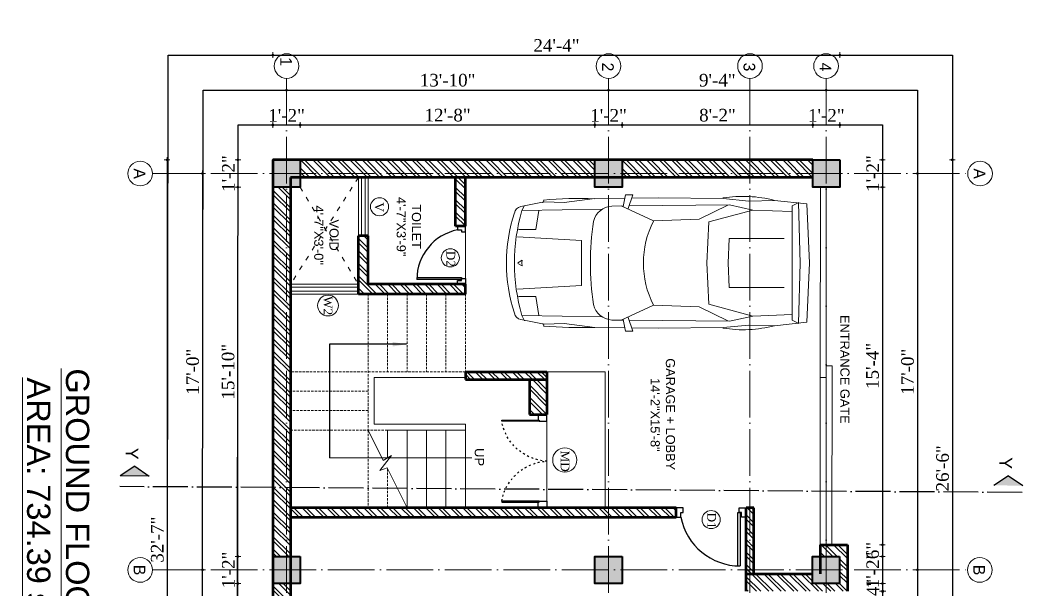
# Model space of a CAD drawing. Header units: inches. Extents: x 5914 to 162157, y -20538 to 282354.
# Drawn here: x 158370 to 158886, y -13888 to -13594 of the extents above; entities that cross this region are included whole.
import ezdxf

# ---------------------------------------------------------------- set-up
doc = ezdxf.new("R2010")
doc.units = ezdxf.units.IN
doc.header["$MEASUREMENT"] = 0
doc.header["$PDMODE"] = 99
for name, pattern in [('ACAD_ISO03W100', [30, 12, -18]), ('ACAD_ISO04W100', [30, 24, -3, 0, -3]), ('DASHED2', [0.375, 0.25, -0.125])]:
    doc.linetypes.add(name, pattern=pattern)
for name, color, linetype, lineweight in [('CENTER  LINE RA', 10, 'ACAD_ISO04W100', 20), ('CONC. OUTLINE RA', 150, 'Continuous', 40), ('door', 170, 'Continuous', 25), ('DOOR-WIN RA', 3, 'Continuous', 20), ('dw', 104, 'Continuous', 18), ('ELE2 RA', 130, 'Continuous', 20), ('elev 2', 20, 'Continuous', 25), ('Furniture', 22, 'Continuous', 13), ('Hatch', 254, 'Continuous', 9), ('HATCH RA', 8, 'Continuous', 5), ('HIDDEN RA', 253, 'ACAD_ISO03W100', 9), ('STAIR PLAN AND ELEV RA', 124, 'Continuous', 20), ('Text', 7, 'Continuous', 18), ('TEXTLAYER', 7, 'Continuous', 18), ('WALL RA', 42, 'Continuous', 50)]:
    doc.layers.add(name, color=color, linetype=linetype, lineweight=lineweight)
for name, color, linetype in [('Column & Beam', 7, 'Continuous'), ('IN-WALL', 1, 'Continuous'), ('S-DIM', 7, 'Continuous')]:
    doc.layers.add(name, color=color, linetype=linetype)
doc.styles.add('arial', font='arial.ttf', dxfattribs={"height": 7})
doc.styles.add('DIM', font='dutch.ttf')
doc.styles.get("Standard").update_dxf_attribs({"font": 'arial.ttf'})
doc.styles.add('titles', font='GOTHICB.TTF')
doc.dimstyles.new('1-8', dxfattribs={"dimtxt": 7, "dimasz": 3, "dimexe": 3, "dimexo": 3, "dimgap": 3, "dimtad": 1, "dimdec": 0, "dimzin": 0, "dimdsep": 46, "dimlunit": 4, "dimtxsty": 'arial', "dimblk": 'ARCHTICK', "dimcen": 0.09, "dimdle": 3, "dimclrt": 6, "dimazin": 0, "dimtfac": 1, "dimtdec": 0, "dimtix": 1, "dimtofl": 0, "dimtmove": 2, "dimatfit": 3, "dimfxl": 5, "dimfxlon": 1, "dimtolj": 1, "dimtzin": 0, "dimlwe": 5, "dimarcsym": 1})
doc.dimstyles.new('Copy of DIM 8', dxfattribs={"dimtxt": 6.5, "dimasz": 1, "dimexe": 6, "dimexo": 18, "dimgap": 1.6875, "dimtad": 1, "dimdec": 0, "dimzin": 3, "dimdsep": 46, "dimlunit": 4, "dimtxsty": 'DIM', "dimblk": 'dot 2', "dimcen": 0.09375, "dimse1": 1, "dimse2": 1, "dimclrd": 1, "dimclre": 1, "dimclrt": 256, "dimadec": 0, "dimazin": 0, "dimtfac": 0.75, "dimtdec": 0, "dimtix": 1, "dimtmove": 1, "dimatfit": 3, "dimldrblk": 'DOT', "dimfxl": 1, "dimtolj": 1, "dimtzin": 0, "dimlwd": 9, "dimlwe": 9, "dimarcsym": 0})
pattern_1 = [(315, (173523.44, 134479.663), (3.18198052, 3.18198052), []), (315, (173523.44, 134477.542), (3.18198052, 3.18198052), [])]

# ---------------------------------------------------------------- blocks, each defined once
blk = doc.blocks.new('BIUD')
at = {"layer": 'Column & Beam'}
h = blk.add_hatch(color=256, dxfattribs=at)
h.dxf.hatch_style = 1
h.paths.add_polyline_path([(154227.37, -14155.81), (154227.47, -14140.87), (154222.36, -14148.3)])
h = blk.add_hatch(color=256, dxfattribs=at)
h.dxf.hatch_style = 1
h.paths.add_polyline_path([(154222.46, -14605.46), (154222.56, -14590.52), (154217.46, -14597.95)])
at = {"layer": 'elev 2'}
for p, q in [((154222.36, -14148.3), (154227.47, -14140.87)), ((154222.36, -14148.3), (154227.37, -14155.81)), ((154217.46, -14597.95), (154222.56, -14590.52)), ((154222.56, -14590.52), (154222.46, -14605.46)), ((154217.46, -14597.95), (154222.46, -14605.46))]:
    blk.add_line(p, q, dxfattribs=at)
at = {"layer": 'elev 2', "linetype": 'ACAD_ISO04W100', "ltscale": 0.75}
blk.add_line((154231.03, -14141.23), (154227.94, -14605.58), dxfattribs=at)
at = {"layer": 'Text', "char_height": 6.57, "attachment_point": 1, "rotation": 359.6191}
for insert in [(154212.88, -14146.4), (154207.97, -14596.06)]:
    blk.add_mtext_dynamic_manual_height_columns('Y', width=6.5733, gutter_width=32.87, heights=[0], dxfattribs=dict(at, insert=insert))
blk = doc.blocks.new('A$C09e26c44')
at = {"layer": 'Furniture'}
for p, q in [((35.19, 156), (4.65, 154.73)), ((35.08, 156), (65.62, 154.73)), ((4.65, 154.73), (2.9, 138.03)), ((3.95, 150.37), (35.31, 151.17)), ((4.04, 150.5), (5.75, 147.13)), ((66.33, 150.37), (34.96, 151.17)), ((66.23, 150.5), (64.53, 147.13)), ((65.62, 154.73), (67.37, 138.03)), ((5.75, 147.13), (35.28, 147.14)), ((7.86, 126.92), (8.57, 147.13)), ((64.53, 147.13), (34.99, 147.14)), ((62.41, 126.92), (61.7, 147.13)), ((22.56, 142.93), (22.51, 114.64)), ((47.71, 142.93), (47.76, 114.64)), ((2.9, 138.03), (3.23, 124.74)), ((67.37, 138.03), (67.04, 124.74)), ((3.23, 124.74), (1.88, 111.64)), ((7.86, 126.92), (5.15, 114.78)), ((7.86, 126.92), (13.99, 104.19)), ((62.41, 126.92), (56.28, 104.19)), ((62.41, 126.92), (65.12, 114.78)), ((67.04, 124.74), (68.4, 111.64)), ((5.15, 114.78), (5.71, 63.1)), ((12.57, 99.21), (5.39, 114.07)), ((22.51, 114.64), (35.18, 114.18)), ((47.76, 114.64), (35.09, 114.18)), ((57.7, 99.21), (64.88, 114.07)), ((65.12, 114.78), (64.56, 63.1)), ((1.88, 111.64), (1.65, 78.17)), ((68.4, 111.64), (68.62, 78.17)), ((13.99, 104.19), (35.27, 103.19)), ((56.28, 104.19), (35, 103.19)), ((13.39, 75.75), (12.57, 99.21)), ((56.88, 75.75), (57.7, 99.21)), ((1.65, 78.17), (1.76, 64.44)), ((68.62, 78.17), (68.51, 64.44)), ((5.75, 59.03), (13.39, 75.75)), ((64.52, 59.03), (56.88, 75.75)), ((7.07, 62.63), (0, 65.04)), ((0, 65.04), (0.01, 61.32)), ((63.2, 62.63), (70.27, 65.04)), ((70.27, 65.04), (70.27, 61.32)), ((0.01, 61.32), (6.05, 60.16)), ((1.79, 60.98), (1.91, 45.47)), ((5.74, 60.22), (5.8, 54.34)), ((70.27, 61.32), (64.22, 60.16)), ((64.53, 60.22), (64.47, 54.34)), ((68.48, 60.98), (68.36, 45.47)), ((7.38, 49.56), (8.17, 7.96)), ((62.89, 49.56), (62.1, 7.96)), ((1.91, 45.47), (4.04, 29.82)), ((68.36, 45.47), (66.23, 29.82)), ((21.71, 5.75), (23.56, 38.74)), ((23.56, 38.74), (35.56, 38.67)), ((46.71, 38.74), (34.71, 38.67)), ((48.56, 5.75), (46.71, 38.74)), ((4.04, 29.82), (3.65, 19.4)), ((66.23, 29.82), (66.62, 19.4)), ((2.76, 19.22), (4.09, 18.81)), ((3.65, 19.4), (6.05, 7.4)), ((8.14, 16.77), (17.94, 15.19)), ((62.13, 16.77), (52.33, 15.19)), ((66.62, 19.4), (64.22, 7.4)), ((67.52, 19.22), (66.18, 18.81)), ((17.94, 15.19), (17.95, 6.33)), ((52.33, 15.19), (52.32, 6.33)), ((8.17, 7.96), (5.45, 9.32)), ((35.05, 7.91), (33.73, 8.22)), ((33.73, 8.22), (34.96, 5.91)), ((35.22, 7.91), (36.54, 8.22)), ((36.54, 8.22), (35.31, 5.91)), ((62.1, 7.96), (64.82, 9.32))]:
    blk.add_line(p, q, dxfattribs=at)
for centre, radius, start, end in [((65.17, 121.76), 64.36, 165.358, 189.1946), ((5.1, 121.76), 64.36, 350.8054, 14.642), ((35.14, 118.79), 48.24, 243.3754, 296.6246), ((16.27, 54.99), 10.48, 183.5097, 256.072), ((54.01, 54.99), 10.48, 283.928, 356.4903), ((223.47, 38.09), 221.58, 178.1098, 184.9195), ((35.14, 195.27), 151.98, 261.9077, 278.0923), ((-153.19, 38.09), 221.58, 355.0805, 1.8902), ((10.02, 8.2), 4.05, 191.3075, 260.8918), ((35.14, 101.92), 97.74, 253.9881, 286.0119), ((60.25, 8.2), 4.05, 279.1082, 348.6925), ((35.14, 81.07), 81.07, 251.4744, 288.5256)]:
    blk.add_arc(centre, radius, start, end, dxfattribs=at)
blk = doc.blocks.new('COLUMN')
at = {"layer": 'CONC. OUTLINE RA', "transparency": 33554687}
h = blk.add_hatch(color=256, dxfattribs=at)
h.dxf.hatch_style = 1
h.paths.add_polyline_path([(148062.93, -13130.45), (148076.93, -13130.45), (148076.93, -13116.45), (148062.93, -13116.45)])
at = {"layer": 'CONC. OUTLINE RA'}
blk.add_lwpolyline([(148062.93, -13116.45), (148076.93, -13116.45), (148076.93, -13130.45), (148062.93, -13130.45)], close=True, dxfattribs=at)
blk = doc.blocks.new('asdadas')
at = {"layer": 'door'}
for points in [[(-15507.35, 29030.58), (-15507.34, 29047.44), (-15507.84, 29047.44), (-15507.85, 29031.08)], [(-15471.35, 29030.58), (-15471.36, 29047.44), (-15470.86, 29047.44), (-15470.85, 29031.08)]]:
    blk.add_lwpolyline(points, dxfattribs=at)
for points in [[(-15510.35, 29027.08), (-15510.35, 29031.08), (-15507.85, 29031.08), (-15507.85, 29030.58), (-15507.35, 29030.58), (-15507.35, 29027.08)], [(-15468.35, 29027.08), (-15468.35, 29031.08), (-15470.85, 29031.08), (-15470.85, 29030.58), (-15471.35, 29030.58), (-15471.35, 29027.08)]]:
    blk.add_lwpolyline(points, close=True, dxfattribs=at)
at = {"layer": 'door', "linetype": 'ACAD_ISO03W100', "ltscale": 0.07}
for centre, start, end in [((-15511.1, 29025.99), 2.8678, 80.0616), ((-15467.6, 29025.99), 99.9384, 177.1322)]:
    blk.add_arc(centre, 21.78, start, end, dxfattribs=at)
blk = doc.blocks.new('D1')
at = {"layer": 'door'}
for p, q in [((40756.71, -24912.93), (40760.71, -24912.93)), ((40756.71, -24912.93), (40756.71, -24914.93)), ((40756.71, -24914.93), (40758.71, -24914.93)), ((40758.71, -24914.93), (40758.71, -24915.93)), ((40758.71, -24915.93), (40760.71, -24915.93)), ((40760.71, -24915.93), (40760.71, -24912.93)), ((40758.71, -24940.43), (40735.75, -24940.43)), ((40735.93, -24939.43), (40758.71, -24939.43)), ((40756.71, -24940.93), (40758.71, -24940.93)), ((40756.71, -24942.93), (40756.71, -24940.93)), ((40758.71, -24939.43), (40758.71, -24940.43)), ((40758.71, -24940.93), (40758.71, -24939.93)), ((40758.71, -24939.93), (40760.71, -24939.93)), ((40760.71, -24939.93), (40760.71, -24942.93)), ((40760.71, -24942.93), (40756.71, -24942.93))]:
    blk.add_line(p, q, dxfattribs=at)
blk.add_arc((40761.75, -24940.43), 25.99, 101.1753, 180.0001, dxfattribs=at)
blk = doc.blocks.new('_ArchTick')
at = {"color": 0, "linetype": 'ByBlock', "const_width": 0.15}
blk.add_lwpolyline([(-0.5, -0.5), (0.5, 0.5)], dxfattribs=at)
blk = doc.blocks.new('dot1')
at = {"layer": 'Hatch'}
h = blk.add_hatch(color=256, dxfattribs=at)
edge = h.paths.add_edge_path()
edge.add_arc((0, 0), 1, 0, 360)
for p, q in [((3, 0), (-3, 0)), ((0, 3), (0, -3))]:
    blk.add_line(p, q, dxfattribs=at)
blk.add_circle((0, 0), 1, dxfattribs=at)
blk = doc.blocks.new('dot 2')
at = {"layer": 'Hatch', "xscale": 0.5, "yscale": 0.5, "zscale": 0.5}
blk.add_blockref('dot1', (0, 0), dxfattribs=at)
blk = doc.blocks.new('*D579')
at = {"layer": 'Defpoints', "color": 0, "transparency": 16777216}
for p in [(158795.82, -13666.19), (158795.82, -13680.19), (158813.82, -13680.19)]:
    blk.add_point(p, dxfattribs=at)
at = {"layer": 'S-DIM', "color": 1, "lineweight": 9, "transparency": 16777216}
for p, q in [((158813.82, -13665.19), (158813.82, -13664.19)), ((158813.82, -13666.19), (158813.82, -13680.19)), ((158813.82, -13681.19), (158813.82, -13682.19))]:
    blk.add_line(p, q, dxfattribs=at)
for p, rotation in [((158813.82, -13666.19), 270), ((158813.82, -13680.19), 90)]:
    blk.add_blockref('dot 2', p, dxfattribs=dict(at, rotation=rotation))
at = {"layer": 'S-DIM', "transparency": 16777216, "insert": (158808.85, -13673.19), "char_height": 6.5, "attachment_point": 5, "rotation": 90, "style": 'DIM'}
blk.add_mtext('\\A1;1\'-2"', dxfattribs=at)
blk = doc.blocks.new('_Dot')
at = {"color": 0, "linetype": 'ByBlock', "lineweight": -2}
blk.add_line((-0.5, 0), (-1, 0), dxfattribs=at)
at = {"color": 0, "linetype": 'ByBlock', "const_width": 0.5}
blk.add_lwpolyline([(-0.25, 0, 1), (0.25, 0, 1)], format="xyb", close=True, dxfattribs=at)
blk = doc.blocks.new('*D580')
at = {"layer": 'Defpoints', "color": 0, "transparency": 16777216}
for p in [(158795.82, -13680.19), (158795.68, -13864.22), (158813.82, -13864.22)]:
    blk.add_point(p, dxfattribs=at)
at = {"layer": 'S-DIM', "color": 1, "lineweight": 9, "transparency": 16777216}
blk.add_line((158813.82, -13681.19), (158813.82, -13863.22), dxfattribs=at)
for p, rotation in [((158813.82, -13680.19), 90), ((158813.82, -13864.22), 270)]:
    blk.add_blockref('dot 2', p, dxfattribs=dict(at, rotation=rotation))
at = {"layer": 'S-DIM', "transparency": 16777216, "insert": (158808.74, -13772.21), "char_height": 6.5, "attachment_point": 5, "rotation": 90, "style": 'DIM'}
blk.add_mtext('\\A1;15\'-4"', dxfattribs=at)
blk = doc.blocks.new('*D581')
at = {"layer": 'Defpoints', "color": 0, "transparency": 16777216}
for p in [(158795.68, -13870.22), (158795.68, -13884.22), (158813.82, -13884.22)]:
    blk.add_point(p, dxfattribs=at)
at = {"layer": 'S-DIM', "color": 1, "lineweight": 9, "transparency": 16777216}
for p, q in [((158813.82, -13869.22), (158813.82, -13868.22)), ((158813.82, -13870.22), (158813.82, -13884.22)), ((158813.82, -13885.22), (158813.82, -13886.22))]:
    blk.add_line(p, q, dxfattribs=at)
for p, rotation in [((158813.82, -13870.22), 270), ((158813.82, -13884.22), 90)]:
    blk.add_blockref('dot 2', p, dxfattribs=dict(at, rotation=rotation))
at = {"layer": 'S-DIM', "transparency": 16777216, "insert": (158808.85, -13877.22), "char_height": 6.5, "attachment_point": 5, "rotation": 90, "style": 'DIM'}
blk.add_mtext('\\A1;1\'-2"', dxfattribs=at)
blk = doc.blocks.new('*D582')
at = {"layer": 'Defpoints', "color": 0, "transparency": 16777216}
for p in [(158795.68, -13884.22), (158795.75, -13888.22), (158813.88, -13888.22)]:
    blk.add_point(p, dxfattribs=at)
at = {"layer": 'S-DIM', "color": 1, "lineweight": 9, "transparency": 16777216}
for p, q in [((158813.88, -13883.22), (158813.88, -13882.22)), ((158813.88, -13884.22), (158813.88, -13888.22)), ((158813.88, -13889.22), (158813.88, -13890.22))]:
    blk.add_line(p, q, dxfattribs=at)
for p, rotation in [((158813.88, -13884.22), 270), ((158813.88, -13888.22), 90)]:
    blk.add_blockref('dot 2', p, dxfattribs=dict(at, rotation=rotation))
at = {"layer": 'S-DIM', "transparency": 16777216, "insert": (158808.94, -13886.22), "char_height": 6.5, "attachment_point": 5, "rotation": 90, "style": 'DIM'}
blk.add_mtext('\\A1;4"', dxfattribs=at)
blk = doc.blocks.new('*D583')
at = {"layer": 'Defpoints', "color": 0, "transparency": 16777216}
for p in [(158795.75, -13888.22), (158756.54, -13969.7), (158814.11, -13969.7)]:
    blk.add_point(p, dxfattribs=at)
at = {"layer": 'S-DIM', "color": 1, "lineweight": 9, "transparency": 16777216}
blk.add_line((158814.11, -13889.22), (158814.11, -13968.7), dxfattribs=at)
for p, rotation in [((158814.11, -13888.22), 90), ((158814.11, -13969.7), 270)]:
    blk.add_blockref('dot 2', p, dxfattribs=dict(at, rotation=rotation))
at = {"layer": 'S-DIM', "transparency": 16777216, "insert": (158809.1, -13928.96), "char_height": 6.5, "attachment_point": 5, "rotation": 90, "style": 'DIM'}
blk.add_mtext('\\A1;6\'-9"', dxfattribs=at)
blk = doc.blocks.new('*D614')
at = {"layer": 'Defpoints', "color": 0, "transparency": 16777216}
for p in [(158665.88, 0), (158651.88, -14057.1), (158651.88, -14103.43)]:
    blk.add_point(p, dxfattribs=at)
at = {"layer": 'S-DIM', "color": 1, "lineweight": 9, "transparency": 16777216}
for p, q in [((158650.88, -14103.43), (158649.88, -14103.43)), ((158665.88, -14103.43), (158651.88, -14103.43)), ((158666.88, -14103.43), (158667.88, -14103.43))]:
    blk.add_line(p, q, dxfattribs=at)
blk.add_blockref('dot 2', (158651.88, -14103.43), dxfattribs=at)
at = {"layer": 'S-DIM', "color": 1, "lineweight": 9, "transparency": 16777216, "rotation": 180}
blk.add_blockref('dot 2', (158665.88, -14103.43), dxfattribs=at)
at = {"layer": 'S-DIM', "transparency": 16777216, "insert": (158658.88, -14098.47), "char_height": 6.5, "attachment_point": 5, "style": 'DIM'}
blk.add_mtext('\\A1;1\'-2"', dxfattribs=at)
blk = doc.blocks.new('*D587')
at = {"layer": 'Defpoints', "color": 0, "transparency": 16777216}
for p in [(158500.18, -13666.19), (158482.16, -13680.19), (158500.18, -13680.19)]:
    blk.add_point(p, dxfattribs=at)
at = {"layer": 'S-DIM', "color": 1, "lineweight": 9, "transparency": 16777216}
for p, q in [((158482.16, -13665.19), (158482.16, -13664.19)), ((158482.16, -13666.19), (158482.16, -13680.19)), ((158482.16, -13681.19), (158482.16, -13682.19))]:
    blk.add_line(p, q, dxfattribs=at)
for p, rotation in [((158482.16, -13666.19), 270), ((158482.16, -13680.19), 90)]:
    blk.add_blockref('dot 2', p, dxfattribs=dict(at, rotation=rotation))
at = {"layer": 'S-DIM', "transparency": 16777216, "insert": (158477.2, -13673.19), "char_height": 6.5, "attachment_point": 5, "rotation": 90, "style": 'DIM'}
blk.add_mtext('\\A1;1\'-2"', dxfattribs=at)
blk = doc.blocks.new('*D588')
at = {"layer": 'Defpoints', "color": 0, "transparency": 16777216}
for p in [(158500.18, -13680.19), (158482.16, -13870.22), (158500.18, -13870.22)]:
    blk.add_point(p, dxfattribs=at)
at = {"layer": 'S-DIM', "color": 1, "lineweight": 9, "transparency": 16777216}
blk.add_line((158482.16, -13681.19), (158482.16, -13869.22), dxfattribs=at)
for p, rotation in [((158482.16, -13680.19), 90), ((158482.16, -13870.22), 270)]:
    blk.add_blockref('dot 2', p, dxfattribs=dict(at, rotation=rotation))
at = {"layer": 'S-DIM', "transparency": 16777216, "insert": (158477.09, -13775.21), "char_height": 6.5, "attachment_point": 5, "rotation": 90, "style": 'DIM'}
blk.add_mtext('\\A1;15\'-10"', dxfattribs=at)
blk = doc.blocks.new('*D589')
at = {"layer": 'Defpoints', "color": 0, "transparency": 16777216}
for p in [(158500.18, -13870.22), (158482.16, -13884.22), (158500.18, -13884.22)]:
    blk.add_point(p, dxfattribs=at)
at = {"layer": 'S-DIM', "color": 1, "lineweight": 9, "transparency": 16777216}
for p, q in [((158482.16, -13869.22), (158482.16, -13868.22)), ((158482.16, -13870.22), (158482.16, -13884.22)), ((158482.16, -13885.22), (158482.16, -13886.22))]:
    blk.add_line(p, q, dxfattribs=at)
for p, rotation in [((158482.16, -13870.22), 270), ((158482.16, -13884.22), 90)]:
    blk.add_blockref('dot 2', p, dxfattribs=dict(at, rotation=rotation))
at = {"layer": 'S-DIM', "transparency": 16777216, "insert": (158477.2, -13877.22), "char_height": 6.5, "attachment_point": 5, "rotation": 90, "style": 'DIM'}
blk.add_mtext('\\A1;1\'-2"', dxfattribs=at)
blk = doc.blocks.new('*D590')
at = {"layer": 'Defpoints', "color": 0, "transparency": 16777216}
for p in [(158500.18, -13884.22), (158482.16, -14043.1), (158500.18, -14043.1)]:
    blk.add_point(p, dxfattribs=at)
at = {"layer": 'S-DIM', "color": 1, "lineweight": 9, "transparency": 16777216}
blk.add_line((158482.16, -13885.22), (158482.16, -14042.1), dxfattribs=at)
for p, rotation in [((158482.16, -13884.22), 90), ((158482.16, -14043.1), 270)]:
    blk.add_blockref('dot 2', p, dxfattribs=dict(at, rotation=rotation))
at = {"layer": 'S-DIM', "transparency": 16777216, "insert": (158477.14, -13963.66), "char_height": 6.5, "attachment_point": 5, "rotation": 90, "style": 'DIM'}
blk.add_mtext('\\A1;13\'-3"', dxfattribs=at)
blk = doc.blocks.new('*D592')
at = {"layer": 'Defpoints', "color": 0, "transparency": 16777216}
for p in [(158777.96, -13648.19), (158777.96, -13666.19), (158791.96, -13666.19)]:
    blk.add_point(p, dxfattribs=at)
at = {"layer": 'S-DIM', "color": 1, "lineweight": 9, "transparency": 16777216}
for p, q in [((158776.96, -13648.19), (158775.96, -13648.19)), ((158791.96, -13648.19), (158777.96, -13648.19)), ((158792.96, -13648.19), (158793.96, -13648.19))]:
    blk.add_line(p, q, dxfattribs=at)
blk.add_blockref('dot 2', (158777.96, -13648.19), dxfattribs=at)
at = {"layer": 'S-DIM', "color": 1, "lineweight": 9, "transparency": 16777216, "rotation": 180}
blk.add_blockref('dot 2', (158791.96, -13648.19), dxfattribs=at)
at = {"layer": 'S-DIM', "transparency": 16777216, "insert": (158784.96, -13643.22), "char_height": 6.5, "attachment_point": 5, "style": 'DIM'}
blk.add_mtext('\\A1;1\'-2"', dxfattribs=at)
blk = doc.blocks.new('*D593')
at = {"layer": 'Defpoints', "color": 0, "transparency": 16777216}
for p in [(158679.88, -13648.19), (158679.88, -13666.19), (158777.96, -13666.19)]:
    blk.add_point(p, dxfattribs=at)
at = {"layer": 'S-DIM', "color": 1, "lineweight": 9, "transparency": 16777216}
blk.add_line((158776.96, -13648.19), (158680.88, -13648.19), dxfattribs=at)
at = {"layer": 'S-DIM', "color": 1, "lineweight": 9, "transparency": 16777216, "rotation": 180}
blk.add_blockref('dot 2', (158679.88, -13648.19), dxfattribs=at)
at = {"layer": 'S-DIM', "color": 1, "lineweight": 9, "transparency": 16777216}
blk.add_blockref('dot 2', (158777.96, -13648.19), dxfattribs=at)
at = {"layer": 'S-DIM', "transparency": 16777216, "insert": (158728.92, -13643.18), "char_height": 6.5, "attachment_point": 5, "style": 'DIM'}
blk.add_mtext('\\A1;8\'-2"', dxfattribs=at)
blk = doc.blocks.new('*D594')
at = {"layer": 'Defpoints', "color": 0, "transparency": 16777216}
for p in [(158665.88, -13648.19), (158665.88, -13666.19), (158679.88, -13666.19)]:
    blk.add_point(p, dxfattribs=at)
at = {"layer": 'S-DIM', "color": 1, "lineweight": 9, "transparency": 16777216}
for p, q in [((158664.88, -13648.19), (158663.88, -13648.19)), ((158679.88, -13648.19), (158665.88, -13648.19)), ((158680.88, -13648.19), (158681.88, -13648.19))]:
    blk.add_line(p, q, dxfattribs=at)
blk.add_blockref('dot 2', (158665.88, -13648.19), dxfattribs=at)
at = {"layer": 'S-DIM', "color": 1, "lineweight": 9, "transparency": 16777216, "rotation": 180}
blk.add_blockref('dot 2', (158679.88, -13648.19), dxfattribs=at)
at = {"layer": 'S-DIM', "transparency": 16777216, "insert": (158672.88, -13643.22), "char_height": 6.5, "attachment_point": 5, "style": 'DIM'}
blk.add_mtext('\\A1;1\'-2"', dxfattribs=at)
blk = doc.blocks.new('*D595')
at = {"layer": 'Defpoints', "color": 0, "transparency": 16777216}
for p in [(158514.18, -13648.19), (158514.18, -13666.19), (158665.88, -13666.19)]:
    blk.add_point(p, dxfattribs=at)
at = {"layer": 'S-DIM', "color": 1, "lineweight": 9, "transparency": 16777216}
blk.add_line((158664.88, -13648.19), (158515.18, -13648.19), dxfattribs=at)
at = {"layer": 'S-DIM', "color": 1, "lineweight": 9, "transparency": 16777216, "rotation": 180}
blk.add_blockref('dot 2', (158514.18, -13648.19), dxfattribs=at)
at = {"layer": 'S-DIM', "color": 1, "lineweight": 9, "transparency": 16777216}
blk.add_blockref('dot 2', (158665.88, -13648.19), dxfattribs=at)
at = {"layer": 'S-DIM', "transparency": 16777216, "insert": (158590.03, -13643.16), "char_height": 6.5, "attachment_point": 5, "style": 'DIM'}
blk.add_mtext('\\A1;12\'-8"', dxfattribs=at)
blk = doc.blocks.new('*D596')
at = {"layer": 'Defpoints', "color": 0, "transparency": 16777216}
for p in [(158500.18, -13648.19), (158500.18, -13666.19), (158514.18, -13666.19)]:
    blk.add_point(p, dxfattribs=at)
at = {"layer": 'S-DIM', "color": 1, "lineweight": 9, "transparency": 16777216}
for p, q in [((158499.18, -13648.19), (158498.18, -13648.19)), ((158514.18, -13648.19), (158500.18, -13648.19)), ((158515.18, -13648.19), (158516.18, -13648.19))]:
    blk.add_line(p, q, dxfattribs=at)
blk.add_blockref('dot 2', (158500.18, -13648.19), dxfattribs=at)
at = {"layer": 'S-DIM', "color": 1, "lineweight": 9, "transparency": 16777216, "rotation": 180}
blk.add_blockref('dot 2', (158514.18, -13648.19), dxfattribs=at)
at = {"layer": 'S-DIM', "transparency": 16777216, "insert": (158507.18, -13643.22), "char_height": 6.5, "attachment_point": 5, "style": 'DIM'}
blk.add_mtext('\\A1;1\'-2"', dxfattribs=at)
blk = doc.blocks.new('*D597')
at = {"layer": 'Defpoints', "color": 0, "transparency": 16777216}
for p in [(158788.82, -13673.19), (158788.82, -13877.22), (158831.82, -13877.22)]:
    blk.add_point(p, dxfattribs=at)
at = {"layer": 'S-DIM', "color": 1, "lineweight": 9, "transparency": 16777216}
blk.add_line((158831.82, -13674.19), (158831.82, -13876.22), dxfattribs=at)
for p, rotation in [((158831.82, -13673.19), 90), ((158831.82, -13877.22), 270)]:
    blk.add_blockref('dot 2', p, dxfattribs=dict(at, rotation=rotation))
at = {"layer": 'S-DIM', "transparency": 16777216, "insert": (158826.79, -13775.21), "char_height": 6.5, "attachment_point": 5, "rotation": 90, "style": 'DIM'}
blk.add_mtext('\\A1;17\'-0"', dxfattribs=at)
blk = doc.blocks.new('*D598')
at = {"layer": 'Defpoints', "color": 0, "transparency": 16777216}
for p in [(158788.82, -13877.22), (158745.68, -13976.7), (158831.82, -13976.7)]:
    blk.add_point(p, dxfattribs=at)
at = {"layer": 'S-DIM', "color": 1, "lineweight": 9, "transparency": 16777216}
blk.add_line((158831.82, -13878.22), (158831.82, -13975.7), dxfattribs=at)
for p, rotation in [((158831.82, -13877.22), 90), ((158831.82, -13976.7), 270)]:
    blk.add_blockref('dot 2', p, dxfattribs=dict(at, rotation=rotation))
at = {"layer": 'S-DIM', "transparency": 16777216, "insert": (158826.81, -13926.96), "char_height": 6.5, "attachment_point": 5, "rotation": 90, "style": 'DIM'}
blk.add_mtext('\\A1;8\'-3"', dxfattribs=at)
blk = doc.blocks.new('*D617')
at = {"layer": 'Defpoints', "color": 0, "transparency": 16777216}
for p in [(158737.42, -13666.19), (158849.82, -13666.19), (158752.68, -13983.7)]:
    blk.add_point(p, dxfattribs=at)
at = {"layer": 'S-DIM', "color": 1, "lineweight": 9, "transparency": 16777216}
blk.add_line((158849.82, -13982.7), (158849.82, -13667.19), dxfattribs=at)
for p, rotation in [((158849.82, -13666.19), 90), ((158849.82, -13983.7), 270)]:
    blk.add_blockref('dot 2', p, dxfattribs=dict(at, rotation=rotation))
at = {"layer": 'S-DIM', "transparency": 16777216, "insert": (158844.81, -13824.94), "char_height": 6.5, "attachment_point": 5, "rotation": 90, "style": 'DIM'}
blk.add_mtext('\\A1;26\'-6"', dxfattribs=at)
blk = doc.blocks.new('*D602')
at = {"layer": 'Defpoints', "color": 0, "transparency": 16777216}
for p in [(158784.82, -13877.22), (158745.68, -13976.7), (158784.82, -14121.41)]:
    blk.add_point(p, dxfattribs=at)
at = {"layer": 'S-DIM', "color": 1, "lineweight": 9, "transparency": 16777216}
blk.add_line((158746.68, -14121.41), (158783.82, -14121.41), dxfattribs=at)
for p, rotation in [((158745.68, -14121.41), 180.000006946916), ((158784.82, -14121.41), 6.946916035711211e-06)]:
    blk.add_blockref('dot 2', p, dxfattribs=dict(at, rotation=rotation))
at = {"layer": 'S-DIM', "transparency": 16777216, "insert": (158765.25, -14116.41), "char_height": 6.5, "attachment_point": 5, "rotation": 0, "style": 'DIM'}
blk.add_mtext('\\A1;3\'-3"', dxfattribs=at)
blk = doc.blocks.new('*D604')
at = {"layer": 'Defpoints', "color": 0, "transparency": 16777216}
for p in [(158507.18, -13673.19), (158463.9, -13877.22), (158507.18, -13877.22)]:
    blk.add_point(p, dxfattribs=at)
at = {"layer": 'S-DIM', "color": 1, "lineweight": 9, "transparency": 16777216}
blk.add_line((158463.9, -13674.19), (158463.9, -13876.22), dxfattribs=at)
for p, rotation in [((158463.9, -13673.19), 90), ((158463.9, -13877.22), 270)]:
    blk.add_blockref('dot 2', p, dxfattribs=dict(at, rotation=rotation))
at = {"layer": 'S-DIM', "transparency": 16777216, "insert": (158458.87, -13775.21), "char_height": 6.5, "attachment_point": 5, "rotation": 90, "style": 'DIM'}
blk.add_mtext('\\A1;17\'-0"', dxfattribs=at)
blk = doc.blocks.new('*D605')
at = {"layer": 'Defpoints', "color": 0, "transparency": 16777216}
for p in [(158507.18, -13877.22), (158463.9, -14050.1), (158507.18, -14050.1)]:
    blk.add_point(p, dxfattribs=at)
at = {"layer": 'S-DIM', "color": 1, "lineweight": 9, "transparency": 16777216}
blk.add_line((158463.9, -13878.22), (158463.9, -14049.1), dxfattribs=at)
for p, rotation in [((158463.9, -13877.22), 90), ((158463.9, -14050.1), 270)]:
    blk.add_blockref('dot 2', p, dxfattribs=dict(at, rotation=rotation))
at = {"layer": 'S-DIM', "transparency": 16777216, "insert": (158458.82, -13963.66), "char_height": 6.5, "attachment_point": 5, "rotation": 90, "style": 'DIM'}
blk.add_mtext('\\A1;14\'-5"', dxfattribs=at)
blk = doc.blocks.new('*D606')
at = {"layer": 'Defpoints', "color": 0, "transparency": 16777216}
for p in [(158500.18, -13666.19), (158445.65, -14057.1), (158500.18, -14057.1)]:
    blk.add_point(p, dxfattribs=at)
at = {"layer": 'S-DIM', "color": 1, "lineweight": 9, "transparency": 16777216}
blk.add_line((158445.65, -13667.19), (158445.65, -14056.1), dxfattribs=at)
for p, rotation in [((158445.65, -13666.19), 90), ((158445.65, -14057.1), 270)]:
    blk.add_blockref('dot 2', p, dxfattribs=dict(at, rotation=rotation))
at = {"layer": 'S-DIM', "transparency": 16777216, "insert": (158440.65, -13861.64), "char_height": 6.5, "attachment_point": 5, "rotation": 90, "style": 'DIM'}
blk.add_mtext('\\A1;32\'-7"', dxfattribs=at)
blk = doc.blocks.new('*D607')
at = {"layer": 'Defpoints', "color": 0, "transparency": 16777216}
for p in [(158672.88, -13630.19), (158672.88, -13673.19), (158784.82, -13673.19)]:
    blk.add_point(p, dxfattribs=at)
at = {"layer": 'S-DIM', "color": 1, "lineweight": 9, "transparency": 16777216}
blk.add_line((158783.82, -13630.19), (158673.88, -13630.19), dxfattribs=at)
at = {"layer": 'S-DIM', "color": 1, "lineweight": 9, "transparency": 16777216, "rotation": 180}
blk.add_blockref('dot 2', (158672.88, -13630.19), dxfattribs=at)
at = {"layer": 'S-DIM', "color": 1, "lineweight": 9, "transparency": 16777216}
blk.add_blockref('dot 2', (158784.82, -13630.19), dxfattribs=at)
at = {"layer": 'S-DIM', "transparency": 16777216, "insert": (158728.85, -13625.18), "char_height": 6.5, "attachment_point": 5, "style": 'DIM'}
blk.add_mtext('\\A1;9\'-4"', dxfattribs=at)
blk = doc.blocks.new('*D608')
at = {"layer": 'Defpoints', "color": 0, "transparency": 16777216}
for p in [(158507.18, -13630.19), (158507.18, -13673.19), (158672.88, -13673.19)]:
    blk.add_point(p, dxfattribs=at)
at = {"layer": 'S-DIM', "color": 1, "lineweight": 9, "transparency": 16777216}
blk.add_line((158671.88, -13630.19), (158508.18, -13630.19), dxfattribs=at)
at = {"layer": 'S-DIM', "color": 1, "lineweight": 9, "transparency": 16777216, "rotation": 180}
blk.add_blockref('dot 2', (158507.18, -13630.19), dxfattribs=at)
at = {"layer": 'S-DIM', "color": 1, "lineweight": 9, "transparency": 16777216}
blk.add_blockref('dot 2', (158672.88, -13630.19), dxfattribs=at)
at = {"layer": 'S-DIM', "transparency": 16777216, "insert": (158590.03, -13625.16), "char_height": 6.5, "attachment_point": 5, "style": 'DIM'}
blk.add_mtext('\\A1;13\'-10"', dxfattribs=at)
blk = doc.blocks.new('GRID')
at = {"layer": 'CENTER  LINE RA', "linetype": 'ACAD_ISO04W100'}
for p, q in [((148152.85, -15085.26), (148152.85, -14665.69)), ((148356.89, -15085.26), (148356.89, -14665.83)), ((148456.36, -15085.26), (148456.36, -14665.69)), ((148529.77, -15085.26), (148529.77, -14665.69)), ((148103.85, -14738.62), (148594.77, -14738.62)), ((148103.85, -14777.76), (148594.77, -14777.76)), ((148103.85, -14850.56), (148594.77, -14850.56)), ((148103.85, -15016.26), (148594.77, -15016.26))]:
    blk.add_line(p, q, dxfattribs=at)
at = {"layer": 'Text'}
for centre in [(148152.85, -14659.35), (148152.85, -14659.35), (148152.85, -14659.35), (148356.89, -14659.49), (148356.89, -14659.49), (148356.89, -14659.49), (148456.36, -14659.35), (148456.36, -14659.35), (148456.36, -14659.35), (148529.77, -14659.35), (148529.77, -14659.35), (148529.77, -14659.35), (148097.5, -14738.62), (148097.5, -14738.62), (148097.5, -14738.62), (148601.11, -14738.62), (148601.11, -14738.62), (148601.11, -14738.62), (148097.5, -14777.76), (148097.5, -14777.76), (148097.5, -14777.76), (148601.11, -14777.76), (148601.11, -14777.76), (148601.11, -14777.76), (148097.5, -14850.56), (148097.5, -14850.56), (148097.5, -14850.56), (148601.11, -14850.56), (148601.11, -14850.56), (148601.11, -14850.56), (148097.5, -15016.26), (148097.5, -15016.26), (148097.5, -15016.26), (148601.11, -15016.26), (148601.11, -15016.26), (148601.11, -15016.26), (148152.85, -15091.6), (148152.85, -15091.6), (148152.85, -15091.6), (148356.89, -15091.6), (148356.89, -15091.6), (148356.89, -15091.6), (148456.36, -15091.6), (148456.36, -15091.6), (148456.36, -15091.6), (148529.77, -15091.6), (148529.76, -15091.6), (148529.77, -15091.6)]:
    blk.add_circle(centre, 6.34, dxfattribs=at)
at = {"layer": 'Text', "char_height": 6, "width": 68.6783, "attachment_point": 3, "rotation": 0.0035, "style": 'titles'}
for s, insert in [('{\\fStylus BT|b0|i0|c0|p34;A}', (148155.57, -14656.67)), ('{\\fStylus BT|b0|i0|c0|p34;B}', (148359.61, -14656.81)), ('{\\fStylus BT|b0|i0|c0|p34;C}', (148459.08, -14656.67)), ('{\\fStylus BT|b0|i0|c0|p34;D}', (148532.49, -14656.67)), ('{\\fStylus BT|b0|i0|c0|p34;4}', (148100.22, -14735.95)), ('{\\fStylus BT|b0|i0|c0|p34;4}', (148603.83, -14735.95)), ('{\\fStylus BT|b0|i0|c0|p34;3}', (148100.22, -14775.09)), ('{\\fStylus BT|b0|i0|c0|p34;3}', (148603.83, -14775.09)), ('{\\fStylus BT|b0|i0|c0|p34;2}', (148100.22, -14847.88)), ('{\\fStylus BT|b0|i0|c0|p34;2}', (148603.83, -14847.88)), ('{\\fStylus BT|b0|i0|c0|p34;1}', (148097.46, -15013.54)), ('{\\fStylus BT|b0|i0|c0|p34;1}', (148601.18, -15013.45)), ('{\\fStylus BT|b0|i0|c0|p34;A}', (148155.57, -15088.92)), ('{\\fStylus BT|b0|i0|c0|p34;B}', (148359.61, -15088.92)), ('{\\fStylus BT|b0|i0|c0|p34;C}', (148459.08, -15088.92)), ('{\\fStylus BT|b0|i0|c0|p34;D}', (148532.49, -15088.92))]:
    blk.add_mtext(s, dxfattribs=dict(at, insert=insert))
blk = doc.blocks.new('*D610')
at = {"layer": 'Defpoints', "color": 0, "transparency": 16777216}
for p in [(158795.68, -13864.22), (158813.82, -13864.22), (158795.68, -13870.22)]:
    blk.add_point(p, dxfattribs=at)
at = {"layer": 'S-DIM', "color": 1, "lineweight": 9, "transparency": 16777216}
for p, q in [((158813.82, -13863.22), (158813.82, -13862.22)), ((158813.82, -13870.22), (158813.82, -13864.22)), ((158813.82, -13871.22), (158813.82, -13872.22))]:
    blk.add_line(p, q, dxfattribs=at)
for p, rotation in [((158813.82, -13864.22), 270), ((158813.82, -13870.22), 90)]:
    blk.add_blockref('dot 2', p, dxfattribs=dict(at, rotation=rotation))
at = {"layer": 'S-DIM', "transparency": 16777216, "insert": (158808.81, -13867.22), "char_height": 6.5, "attachment_point": 5, "rotation": 90, "style": 'DIM'}
blk.add_mtext('\\A1;6"', dxfattribs=at)
blk = doc.blocks.new('A$C0BBD0BBA')
at = {"color": 7, "lineweight": 5}
blk.add_lwpolyline([(0, 0), (73.27, 0)], dxfattribs=at)
at = {"color": 8, "lineweight": 5}
blk.add_leader([(39.65, 58.42), (0, 58.42), (0, 0)], dimstyle='1-8', override={"dimasz": 7, "dimgap": 2, "dimtad": 0, "dimfxl": 12}, dxfattribs=at)

msp = doc.modelspace()

# ---------------------------------------------------------------- hatches: boundary and pattern name
at = {"layer": 'HATCH RA'}
h = msp.add_hatch(dxfattribs=at)
h.set_pattern_fill('ANSI32', color=256, scale=12, angle=-90)
h.set_pattern_definition(pattern_1)
h.paths.add_polyline_path([(158514.18, -13666.19), (158514.18, -13675.19), (158665.88, -13675.19), (158665.88, -13666.19)])
h = msp.add_hatch(dxfattribs=at)
h.set_pattern_fill('ANSI32', color=256, scale=12, angle=-90)
h.set_pattern_definition(pattern_1)
h.paths.add_polyline_path([(158777.96, -13675.19), (158777.96, -13666.19), (158679.88, -13666.19), (158679.88, -13675.19)])
h = msp.add_hatch(dxfattribs=at)
h.set_pattern_fill('ANSI32', color=256, scale=12, angle=-90)
h.set_pattern_definition(pattern_1)
h.paths.add_polyline_path([(158599.18, -13700.19), (158599.18, -13675.19), (158594.18, -13675.19), (158594.18, -13700.19)])
h = msp.add_hatch(dxfattribs=at)
h.set_pattern_fill('ANSI32', color=256, scale=12, angle=-90)
h.set_pattern_definition(pattern_1)
h.paths.add_polyline_path([(158509.18, -13680.19), (158500.18, -13680.19), (158500.18, -13870.22), (158509.18, -13870.22), (158509.18, -13735.19)])
h = msp.add_hatch(dxfattribs=at)
h.set_pattern_fill('ANSI32', color=256, scale=12, angle=-90)
h.set_pattern_definition(pattern_1)
h.paths.add_polyline_path([(158761.68, -13983.7), (158761.68, -13969.7), (158752.68, -13969.7), (158752.68, -13983.7), (158749.02, -13983.7), (158739.81, -13992.99), (158746.2, -13999.33), (158746.2, -13999.33)])
h.paths.add_polyline_path([(158518.72, -13688.33), (158518.72, -13721.29), (158536.3, -13721.29), (158536.3, -13688.33)], flags=9)
h.paths.add_polyline_path([(158561.15, -13683.99), (158561.15, -13716.94), (158578.72, -13716.94), (158578.72, -13683.99)], flags=9)
h.paths.add_polyline_path([(158729.21, -13925.05), (158729.21, -13934.31), (158738.82, -13934.31), (158738.82, -13925.05)], flags=9)
h.paths.add_polyline_path([(158698.85, -14010.71), (158698.85, -14019.98), (158708.46, -14019.98), (158708.46, -14010.71)], flags=9)
h.paths.add_polyline_path([(158583.83, -14031.96), (158583.83, -14041.23), (158593.43, -14041.23), (158593.43, -14031.96)], flags=9)
h.paths.add_polyline_path([(158586.9, -13711.7), (158586.9, -13722.07), (158596.51, -13722.07), (158596.51, -13711.7)], flags=9)
h.paths.add_polyline_path([(158645.72, -13814.5), (158645.72, -13827.45), (158655.32, -13827.45), (158655.32, -13814.5)], flags=9)
h.paths.add_polyline_path([(158789.53, -13744.28), (158789.53, -13802.58), (158799.24, -13802.58), (158799.24, -13744.28)], flags=9)
h.paths.add_polyline_path([(158601.41, -13813.56), (158601.41, -13825.28), (158611.3, -13825.28), (158611.3, -13813.56)], flags=9)
h.paths.add_polyline_path([(158607.63, -13925.69), (158607.63, -13965.96), (158625.21, -13965.96), (158625.21, -13925.69)], flags=9)
h.paths.add_polyline_path([(158691.85, -13766.72), (158691.85, -13826.69), (158709.43, -13826.69), (158709.43, -13766.72)], flags=9)
h = msp.add_hatch(dxfattribs=at)
h.set_pattern_fill('ANSI32', color=256, scale=12, angle=-90)
h.set_pattern_definition(pattern_1)
h.paths.add_polyline_path([(158599.18, -13735.19), (158599.18, -13730.19), (158595.18, -13730.19), (158549.18, -13730.19), (158549.18, -13705.19), (158544.18, -13705.19), (158544.18, -13735.19)])
h = msp.add_hatch(dxfattribs=at)
h.set_pattern_fill('ANSI32', color=256, scale=12, angle=-90)
h.set_pattern_definition(pattern_1)
h.paths.add_polyline_path([(158641.18, -13779.19), (158641.18, -13775.19), (158599.18, -13775.19), (158599.18, -13779.19)])
h = msp.add_hatch(dxfattribs=at)
h.set_pattern_fill('ANSI32', color=256, scale=12, angle=-90)
h.set_pattern_definition(pattern_1)
h.paths.add_polyline_path([(158632.18, -13797.22), (158641.18, -13797.22), (158641.18, -13779.19), (158632.18, -13779.19)])
h = msp.add_hatch(dxfattribs=at)
h.set_pattern_fill('ANSI32', color=256, scale=12, angle=-90)
h.set_pattern_definition(pattern_1)
h.paths.add_polyline_path([(158707.68, -13850.22), (158707.68, -13845.22), (158509.18, -13845.22), (158509.18, -13850.22)])
h = msp.add_hatch(dxfattribs=at)
h.set_pattern_fill('ANSI32', color=256, scale=12, angle=-90)
h.set_pattern_definition(pattern_1)
h.paths.add_polyline_path([(158747.68, -13845.22), (158743.68, -13845.22), (158743.68, -13850.02), (158743.68, -13879.22), (158747.68, -13879.22)])
h = msp.add_hatch(dxfattribs=at)
h.set_pattern_fill('ANSI32', color=256, scale=12, angle=-90)
h.set_pattern_definition(pattern_1)
h.paths.add_polyline_path([(158795.8, -13888.22), (158795.82, -13864.22), (158781.88, -13864.22), (158781.88, -13870.22), (158791.82, -13870.22), (158791.82, -13870.23), (158791.82, -13884.22), (158777.82, -13884.22), (158777.82, -13879.22), (158743.68, -13879.22), (158743.68, -13888.22), (158745.83, -13888.22), (158745.83, -13887.99), (158746.16, -13888.22)])
h = msp.add_hatch(dxfattribs=at)
h.set_pattern_fill('ANSI32', color=256, scale=12, angle=-90)
h.set_pattern_definition(pattern_1)
h.paths.add_polyline_path([(158500.18, -14043.1), (158509.18, -14043.1), (158509.18, -13884.22), (158500.18, -13884.22)])

# ---------------------------------------------------------------- linework, layer by layer
msp.add_line((158599.18, -13778.19), (158599.18, -13775.19))
at = {"layer": 'Defpoints'}
for points in [[(158849.82, -13612.19), (158849.82, -14005.6), (158719.99, -14139.28), (158445.54, -14140.03), (158446.26, -13612.19)], [(158831.82, -13630.19), (158831.82, -13998.3), (158712.36, -14121.3), (158463.56, -14121.98), (158464.23, -13630.19)], [(158813.82, -13648.19), (158813.82, -13991), (158704.73, -14103.33), (158481.59, -14103.93), (158482.21, -13648.19)]]:
    msp.add_lwpolyline(points, close=True, dxfattribs=at)
at = {"layer": 'DOOR-WIN RA'}
for p, q in [((158544.18, -13705.19), (158544.18, -13675.19)), ((158545.68, -13705.19), (158545.68, -13675.19)), ((158547.68, -13705.19), (158547.68, -13675.19)), ((158549.18, -13705.19), (158549.18, -13675.19)), ((158781.96, -13680.18), (158781.88, -13778.21)), ((158784.96, -13680.19), (158784.82, -13864.22)), ((158544.18, -13730.19), (158509.18, -13730.19)), ((158544.18, -13731.69), (158509.18, -13731.69)), ((158544.18, -13733.69), (158509.18, -13733.69)), ((158544.18, -13735.19), (158509.18, -13735.19)), ((158781.89, -13772.21), (158781.89, -13772.21)), ((158787.89, -13772.21), (158784.89, -13772.21)), ((158787.89, -13772.21), (158787.82, -13864.22)), ((158784.88, -13778.21), (158781.88, -13778.21)), ((158787.89, -13778.21), (158787.88, -13778.21)), ((158787.82, -13870.22), (158787.82, -13870.23)), ((158791.82, -13870.22), (158791.82, -13870.23))]:
    msp.add_line(p, q, dxfattribs=at)
at = {"layer": 'ELE2 RA'}
for p, q in [((158599.18, -13700.19), (158599.18, -13730.19)), ((158641.18, -13775.19), (158671.18, -13775.19)), ((158671.18, -13775.19), (158671.18, -13845.22))]:
    msp.add_line(p, q, dxfattribs=at)
at = {"layer": 'HATCH RA'}
for p, q in [((158781.88, -13778.21), (158781.88, -13864.22)), ((158641.18, -13797.22), (158641.18, -13845.22)), ((158556.97, -13820.8), (158561.1, -13818.38))]:
    msp.add_line(p, q, dxfattribs=at)
at = {"layer": 'HIDDEN RA', "ltscale": 0.2}
for p, q in [((158544.18, -13675.19), (158509.18, -13730.19)), ((158514.18, -13680.19), (158544.18, -13730.19))]:
    msp.add_line(p, q, dxfattribs=at)
at = {"layer": 'STAIR PLAN AND ELEV RA', "linetype": 'DASHED2', "ltscale": 5}
for p, q in [((158549.18, -13735.19), (158549.18, -13805.22)), ((158559.18, -13735.19), (158559.18, -13775.19)), ((158569.18, -13735.19), (158569.18, -13775.19)), ((158579.18, -13735.19), (158579.18, -13775.19)), ((158589.18, -13735.19), (158589.18, -13775.19)), ((158599.18, -13735.19), (158599.18, -13775.19)), ((158599.18, -13775.19), (158509.18, -13775.19)), ((158549.18, -13785.19), (158509.18, -13785.19)), ((158549.18, -13795.19), (158509.18, -13795.19)), ((158549.18, -13795.19), (158509.18, -13795.19)), ((158559.18, -13805.22), (158509.18, -13805.22)), ((158549.18, -13805.22), (158549.18, -13845.22)), ((158559.18, -13825.22), (158559.18, -13845.22))]:
    msp.add_line(p, q, dxfattribs=at)
at = {"layer": 'STAIR PLAN AND ELEV RA'}
for p, q in [((158599.18, -13778.19), (158552.18, -13778.19)), ((158552.18, -13778.19), (158552.18, -13802.22)), ((158549.18, -13805.22), (158556.97, -13820.8)), ((158599.18, -13802.22), (158552.18, -13802.22)), ((158599.18, -13805.22), (158559.18, -13805.22)), ((158559.18, -13805.22), (158559.18, -13819.51)), ((158569.18, -13805.22), (158569.18, -13845.22)), ((158579.18, -13805.22), (158579.18, -13845.22)), ((158589.18, -13805.22), (158589.18, -13845.22)), ((158599.18, -13802.22), (158599.18, -13805.22)), ((158599.18, -13805.22), (158599.18, -13845.22)), ((158561.1, -13818.38), (158555.17, -13826.09)), ((158555.17, -13826.09), (158558.91, -13824.68)), ((158558.91, -13824.68), (158569.18, -13845.22))]:
    msp.add_line(p, q, dxfattribs=at)
at = {"layer": 'TEXTLAYER'}
for centre, radius in [((158555.01, -13690.27), 4.65), ((158591.46, -13716.57), 4.65), ((158528.51, -13741.13), 5.36), ((158650.37, -13820.62), 6.23), ((158725.69, -13851.31), 4.65)]:
    msp.add_circle(centre, radius, dxfattribs=at)
at = {"layer": 'WALL RA'}
for p, q in [((158777.96, -13666.19), (158500.18, -13666.19)), ((158500.18, -13666.19), (158500.18, -14057.1)), ((158509.18, -13675.19), (158509.18, -13735.19)), ((158777.96, -13675.19), (158509.18, -13675.19)), ((158594.18, -13700.19), (158594.18, -13675.19)), ((158599.18, -13700.19), (158599.18, -13675.19)), ((158599.18, -13700.19), (158594.18, -13700.19)), ((158549.18, -13705.19), (158544.18, -13705.19)), ((158544.18, -13735.19), (158544.18, -13705.19)), ((158549.18, -13730.19), (158549.18, -13705.19)), ((158599.18, -13730.19), (158549.18, -13730.19)), ((158599.18, -13735.19), (158599.18, -13730.19)), ((158509.18, -13735.19), (158509.18, -14048.1)), ((158509.18, -13735.19), (158509.18, -13875.22)), ((158599.18, -13735.19), (158544.18, -13735.19)), ((158599.18, -13775.19), (158641.18, -13775.19)), ((158599.18, -13775.19), (158599.18, -13779.19)), ((158641.18, -13775.19), (158641.18, -13797.22)), ((158599.18, -13779.19), (158641.18, -13779.19)), ((158632.18, -13779.19), (158632.18, -13797.22)), ((158632.18, -13797.22), (158641.18, -13797.22)), ((158599.18, -13845.22), (158509.18, -13845.22)), ((158707.68, -13845.22), (158509.18, -13845.22)), ((158599.18, -13845.22), (158509.18, -13845.22)), ((158707.68, -13850.22), (158707.68, -13845.22)), ((158747.68, -13845.22), (158743.68, -13845.22)), ((158743.68, -13888.22), (158743.68, -13845.22)), ((158747.68, -13879.22), (158747.68, -13845.22)), ((158707.68, -13850.22), (158509.18, -13850.22)), ((158781.88, -13864.22), (158781.88, -13879.22)), ((158781.88, -13864.22), (158795.82, -13864.22)), ((158795.82, -13864.22), (158795.8, -13888.22)), ((158743.68, -13879.22), (158777.82, -13879.22))]:
    msp.add_line(p, q, dxfattribs=at)

# ---------------------------------------------------------------- block references
at = {"color": 1}
msp.add_blockref('A$C0BBD0BBA', (158529.2, -13819.46), dxfattribs=at)
at = {"layer": 'CONC. OUTLINE RA', "rotation": 270}
for p in [(171630.63, 134396.75), (171796.33, 134396.75), (171908.4, 134396.75), (171630.63, 134192.71), (171796.33, 134192.71), (171908.26, 134192.71)]:
    msp.add_blockref('COLUMN', p, dxfattribs=at)
at = {"layer": 'dw', "xscale": -1.14285714285645, "yscale": 1.14285714285645, "zscale": 1.14285714285645, "rotation": 90}
msp.add_blockref('asdadas', (191814.98, -31523.34), dxfattribs=at)
at = {"layer": 'HATCH RA', "rotation": 270}
for name, p in [('GRID', (173523.44, 134479.66)), ('BIUD', (173027.02, 140393.67))]:
    msp.add_blockref(name, p, dxfattribs=at)
at = {"layer": 'HATCH RA', "xscale": -1, "rotation": 270}
msp.add_blockref('A$C09e26c44', (158620.28, -13754.38), dxfattribs=at)
at = {"layer": 'IN-WALL'}
msp.add_blockref('D1', (117838.47, 11212.75), dxfattribs=at)
at = {"layer": 'IN-WALL', "xscale": 1.200000000002268, "yscale": 1.200000000002268, "zscale": 1.200000000002268, "rotation": 89.99999999999999}
msp.add_blockref('D1', (128812.16, -62758.07), dxfattribs=at)

# ---------------------------------------------------------------- texts
at = {"char_height": 4.7109, "attachment_point": 1, "rotation": 270}
for s, insert in [('\\pi33.36447;TOILET\\P\\pi29.63687;4\'-7"X3\'-9"', (158576.38, -13655.61)), ('\\pi36.88479;VOID\\P\\pi29.63687;4\'-7"X3\'-0"', (158533.96, -13659.96)), ('\\pi16.13719;GARAGE + LOBBY\\P\\pi26.29328;14\'-2"X15\'-8"', (158707.09, -13752.12))]:
    msp.add_mtext_dynamic_manual_height_columns(s, width=89.4801, gutter_width=23.55, heights=[0], dxfattribs=dict(at, insert=insert))
at = {"insert": (158796.89, -13728.78), "char_height": 4.7109, "width": 89.4801, "attachment_point": 1, "rotation": 270}
msp.add_mtext('\\pi17.20406;ENTRANCE GATE', dxfattribs=at)
at = {"insert": (158603.95, -13823.78), "char_height": 4.8, "width": 9.3132, "attachment_point": 9, "rotation": 270, "style": 'arial'}
msp.add_mtext('UP', dxfattribs=at)
at = {"layer": 'TEXTLAYER', "char_height": 4.5, "width": 245.2674, "attachment_point": 1, "rotation": 270}
for s, insert in [('{\\fTimes New Roman|b0|i0|c0|p18;V}', (158557.09, -13688.02)), ('{\\fTimes New Roman|b0|i0|c0|p18;D2}', (158593.96, -13712.94)), ('{\\fTimes New Roman|b0|i0|c0|p18;W2}', (158530.77, -13736.27)), ('{\\fTimes New Roman|b0|i0|c0|p18;MD}', (158652.78, -13815.73)), ('{\\fTimes New Roman|b0|i0|c0|p18;D1}', (158728.19, -13847.68))]:
    msp.add_mtext(s, dxfattribs=dict(at, insert=insert))
at = {"layer": 'TEXTLAYER', "ltscale": 5, "insert": (158405.62, -13773.47), "char_height": 12, "width": 394.9279, "attachment_point": 1, "rotation": 270.0057}
msp.add_mtext('{\\LGROUND FLOOR PLAN \\P AREA: 734.39 sq. ft.}', dxfattribs=at)

# ---------------------------------------------------------------- dimensions: what is measured, and where the dimension line sits
at = {"layer": 'S-DIM'}
for base, p1, p2, picture, middle in [((158651.88, -14103.43), (158665.88, 0), (158651.88, -14057.1), '*D614', (158658.88, -14098.47)), ((158507.18, -13630.19), (158672.88, -13673.19), (158507.18, -13673.19), '*D608', (158590.03, -13625.16)), ((158672.88, -13630.19), (158784.82, -13673.19), (158672.88, -13673.19), '*D607', (158728.85, -13625.18)), ((158500.18, -13648.19), (158514.18, -13666.19), (158500.18, -13666.19), '*D596', (158507.18, -13643.22)), ((158514.18, -13648.19), (158665.88, -13666.19), (158514.18, -13666.19), '*D595', (158590.03, -13643.16)), ((158665.88, -13648.19), (158679.88, -13666.19), (158665.88, -13666.19), '*D594', (158672.88, -13643.22)), ((158679.88, -13648.19), (158777.96, -13666.19), (158679.88, -13666.19), '*D593', (158728.92, -13643.18)), ((158777.96, -13648.19), (158791.96, -13666.19), (158777.96, -13666.19), '*D592', (158784.96, -13643.22))]:
    dim = msp.add_linear_dim(base=base, p1=p1, p2=p2, dimstyle='Copy of DIM 8', dxfattribs=at)
    dim.commit()
    dim.dimension.update_dxf_attribs({"geometry": picture, "text_midpoint": middle})
msp.add_linear_dim(base=(158791.96, -13612.19), p1=(158500.18, -13665.6), p2=(158791.96, -13666.19), dimstyle='Copy of DIM 8', dxfattribs=at).render()
for base, p1, p2, angle, picture, middle in [((158445.65, -14057.1), (158500.18, -13666.19), (158500.18, -14057.1), 270, '*D606', (158440.65, -13861.64)), ((158482.16, -13680.19), (158500.18, -13666.19), (158500.18, -13680.19), 270, '*D587', (158477.2, -13673.19)), ((158849.82, -13666.19), (158752.68, -13983.7), (158737.42, -13666.19), 270, '*D617', (158844.81, -13824.94)), ((158813.82, -13680.19), (158795.82, -13666.19), (158795.82, -13680.19), 270, '*D579', (158808.85, -13673.19)), ((158463.9, -13877.22), (158507.18, -13673.19), (158507.18, -13877.22), 270, '*D604', (158458.87, -13775.21)), ((158831.82, -13877.22), (158788.82, -13673.19), (158788.82, -13877.22), 270, '*D597', (158826.79, -13775.21)), ((158482.16, -13870.22), (158500.18, -13680.19), (158500.18, -13870.22), 270, '*D588', (158477.09, -13775.21)), ((158813.82, -13864.22), (158795.82, -13680.19), (158795.68, -13864.22), 270, '*D580', (158808.74, -13772.21)), ((158813.82, -13864.22), (158795.68, -13870.22), (158795.68, -13864.22), 270, '*D610', (158808.81, -13867.22)), ((158482.16, -13884.22), (158500.18, -13870.22), (158500.18, -13884.22), 270, '*D589', (158477.2, -13877.22)), ((158813.82, -13884.22), (158795.68, -13870.22), (158795.68, -13884.22), 270, '*D581', (158808.85, -13877.22)), ((158463.9, -14050.1), (158507.18, -13877.22), (158507.18, -14050.1), 270, '*D605', (158458.82, -13963.66)), ((158784.82, -14121.41), (158745.68, -13976.7), (158784.82, -13877.22), 180, '*D602', (158765.25, -14116.41)), ((158831.82, -13976.7), (158788.82, -13877.22), (158745.68, -13976.7), 270, '*D598', (158826.81, -13926.96)), ((158482.16, -14043.1), (158500.18, -13884.22), (158500.18, -14043.1), 270, '*D590', (158477.14, -13963.66)), ((158813.88, -13888.22), (158795.68, -13884.22), (158795.75, -13888.22), 270, '*D582', (158808.94, -13886.22)), ((158814.11, -13969.7), (158795.75, -13888.22), (158756.54, -13969.7), 270, '*D583', (158809.1, -13928.96))]:
    dim = msp.add_linear_dim(base=base, p1=p1, p2=p2, angle=angle, dimstyle='Copy of DIM 8', dxfattribs=at)
    dim.commit()
    dim.dimension.update_dxf_attribs({"geometry": picture, "text_midpoint": middle})

doc.saveas('drawing.dxf')
